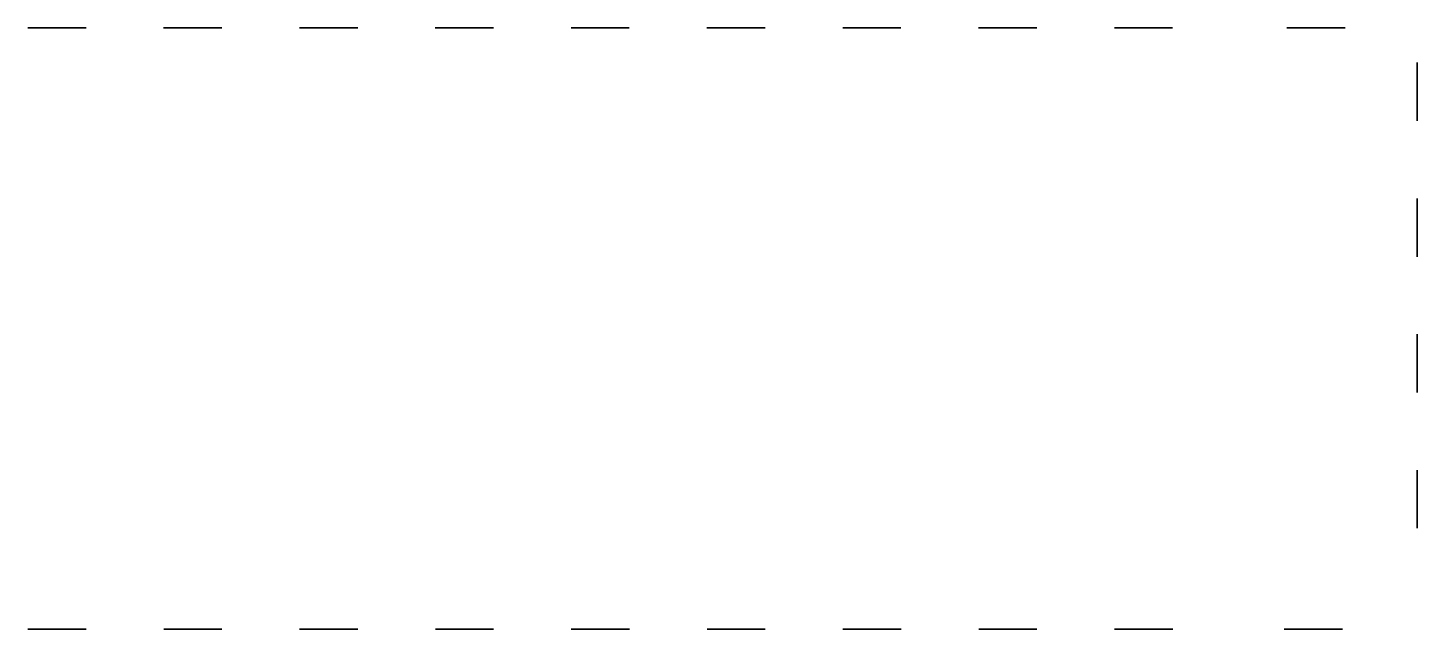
# Model space of a CAD drawing. Header units: millimetres. Extents: x 10 to 335, y 4 to 20.
# Drawn here: x 299.16 to 334.96, y 3.97 to 19.47 of the extents above.
import ezdxf

# ---------------------------------------------------------------- set-up
doc = ezdxf.new("R2010")
doc.units = ezdxf.units.MM

msp = doc.modelspace()

# ---------------------------------------------------------------- linework, layer by layer
at = {"extrusion": (0, 1, 0), "elevation": 19.47}
for points in [[(-299.159, 1.032), (-300.659, 1.032), (-300.659, 2.032), (-299.159, 2.032)], [(-302.659, 1.032), (-304.159, 1.032), (-304.159, 2.032), (-302.659, 2.032)], [(-306.159, 1.032), (-307.659, 1.032), (-307.659, 2.032), (-306.159, 2.032)], [(-309.659, 1.032), (-311.159, 1.032), (-311.159, 2.032), (-309.659, 2.032)], [(-313.159, 1.032), (-314.659, 1.032), (-314.659, 2.032), (-313.159, 2.032)], [(-316.659, 1.032), (-318.159, 1.032), (-318.159, 2.032), (-316.659, 2.032)], [(-320.159, 1.032), (-321.659, 1.032), (-321.659, 2.032), (-320.159, 2.032)], [(-323.659, 1.032), (-325.159, 1.032), (-325.159, 2.032), (-323.659, 2.032)], [(-327.159, 1.032), (-328.659, 1.032), (-328.659, 2.032), (-327.159, 2.032)], [(-333.102, 1.032), (-333.102, 2.032), (-331.602, 2.032), (-331.602, 1.032)]]:
    msp.add_lwpolyline(points, close=True, dxfattribs=at)
at = {"extrusion": (1, 0, 0), "elevation": 334.961}
for points in [[(18.571, 2.049), (17.071, 2.049), (17.071, 1.049), (18.571, 1.049)], [(15.071, 2.049), (13.571, 2.049), (13.571, 1.049), (15.071, 1.049)], [(11.571, 2.049), (10.071, 2.049), (10.071, 1.049), (11.571, 1.049)], [(8.071, 2.049), (6.571, 2.049), (6.571, 1.049), (8.071, 1.049)]]:
    msp.add_lwpolyline(points, close=True, dxfattribs=at)
at = {"extrusion": (-3.65005e-17, -1, 0), "elevation": -3.97}
for points in [[(299.161, 2.001), (299.161, 1.001), (300.661, 1.009), (300.661, 2.009)], [(302.661, 2.002), (302.661, 1.002), (304.161, 1.01), (304.161, 2.01)], [(306.161, 2.002), (306.161, 1.002), (307.661, 1.01), (307.661, 2.01)], [(309.661, 2.007), (309.661, 1.007), (311.161, 1.015), (311.161, 2.015)], [(313.161, 2.002), (313.161, 1.002), (314.661, 1.01), (314.661, 2.01)], [(316.661, 2.002), (316.661, 1.002), (318.161, 1.01), (318.161, 2.01)], [(320.161, 2.002), (320.161, 1.002), (321.661, 1.01), (321.661, 2.01)], [(323.661, 2.002), (323.661, 1.002), (325.161, 1.01), (325.161, 2.01)], [(327.161, 2.156), (327.161, 1.156), (328.661, 1.164), (328.661, 2.164)], [(331.534, 1.164), (331.534, 2.164), (333.034, 2.164), (333.034, 1.164)]]:
    msp.add_lwpolyline(points, close=True, dxfattribs=at)

doc.saveas('drawing.dxf')
